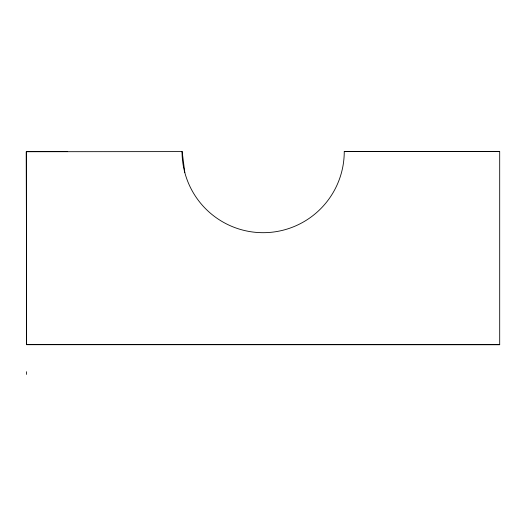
<?xml version="1.0" encoding="UTF-8"?>
<svg xmlns="http://www.w3.org/2000/svg" width="526" height="526" viewBox="0 0 526 526"><rect width="100%" height="100%" fill="white"/><g stroke="black" fill="none" stroke-linecap="round" stroke-linejoin="round"><path stroke-width="0.79" d="M26.563 202.451L26.524 320.636L26.3 151.731L26.609 344.675L499.7 344.681L499.693 151.587M26.609 374.413L26.609 371.711M26.609 344.675L26.609 320.847M26.3 151.731L182.141 151.6L184.81 172.574M67.164 151.593L26.576 151.587M344.254 151.6L499.693 151.6L344.254 151.587A81.103 81.103 0 0 1 263.151 232.689A81.103 81.103 0 0 1 182.049 151.587L182.141 151.6M26.648 344.622L499.7 344.681"/></g></svg>
